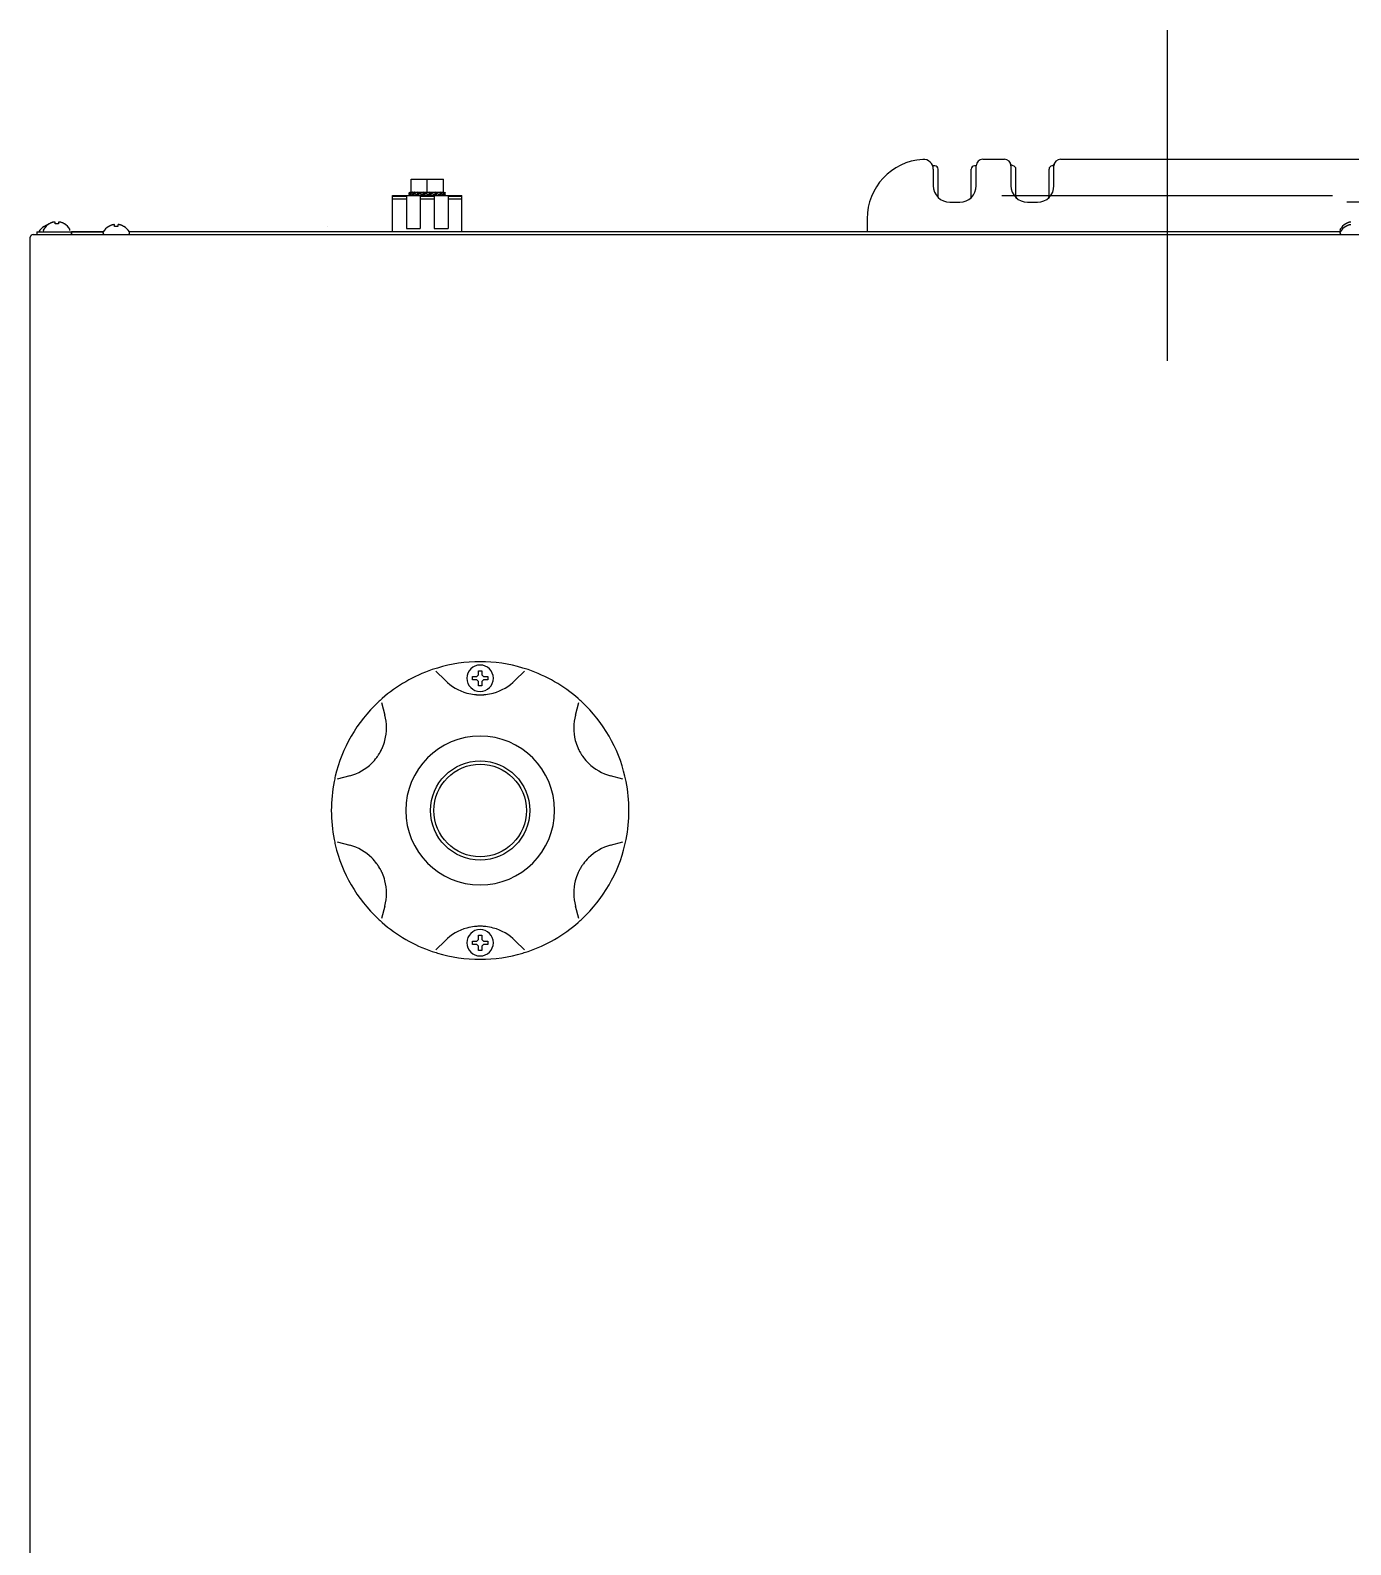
# Model space of a CAD drawing. Header units: millimetres. Extents: x 7025 to 12152, y 3757 to 7444.
# Drawn here: x 9914 to 10313.2, y 4892.3 to 5350.4 of the extents above; entities that cross this region are included whole.
import ezdxf

# ---------------------------------------------------------------- set-up
doc = ezdxf.new("R2010")
doc.units = ezdxf.units.MM
doc.header["$LTSCALE"] = 346.5
doc.layers.get('0').update_dxf_attribs({"linetype": 'CONTINUOUS'})
doc.layers.add('ASSI', color=7, linetype='CONTINUOUS')
doc.layers.add('GEOM', color=7, linetype='CONTINUOUS')

msp = doc.modelspace()

# ---------------------------------------------------------------- linework, layer by layer
at = {"color": 4}
for p, q in [((10257.71, 5350.4), (10257.71, 5250.4)), ((10207.71, 5300.4), (10307.71, 5300.4))]:
    msp.add_line(p, q, dxfattribs=at)
at = {"color": 7, "linetype": 'Continuous'}
for p, q in [((10187.46, 5309.4), (10186.78, 5309.4)), ((10199.96, 5309.4), (10199.46, 5309.4)), ((10210.55, 5309.71), (10210.35, 5310.04)), ((10222.99, 5309.44), (10222.79, 5309.38)), ((10029.07, 5301.4), (10029.07, 5305.4)), ((10029.07, 5305.4), (10038.85, 5305.4)), ((10033.96, 5301.4), (10033.96, 5305.4)), ((10038.85, 5301.4), (10038.85, 5305.4)), ((10188.46, 5299.83), (10188.46, 5308.4)), ((10198.46, 5299.83), (10198.46, 5308.4)), ((10211.96, 5300.27), (10211.96, 5308.4)), ((10221.96, 5300.27), (10221.96, 5308.4)), ((10023.46, 5289.4), (10023.46, 5300.4)), ((10023.46, 5300.4), (10044.46, 5300.4)), ((10023.46, 5300.2), (10027.66, 5300.2)), ((10027.66, 5300.2), (10027.66, 5290.4)), ((10028.8, 5301.39), (10028.55, 5300.88)), ((10028.55, 5300.92), (10028.58, 5301.39)), ((10028.55, 5300.92), (10028.56, 5300.9)), ((10028.58, 5300.41), (10028.55, 5300.88)), ((10028.83, 5300.92), (10028.58, 5300.41)), ((10028.78, 5300.43), (10028.8, 5300.41)), ((10028.83, 5300.92), (10028.8, 5301.39)), ((10029.64, 5301.39), (10028.93, 5300.88)), ((10029.02, 5300.41), (10028.93, 5300.88)), ((10029.01, 5301.36), (10029.02, 5301.39)), ((10029.72, 5300.92), (10029.02, 5300.41)), ((10029.07, 5301.4), (10038.85, 5301.4)), ((10029.31, 5300.49), (10029.5, 5300.57)), ((10029.44, 5300.55), (10029.64, 5300.41)), ((10029.5, 5300.57), (10029.74, 5300.63)), ((10029.72, 5300.92), (10029.64, 5301.39)), ((10029.74, 5300.63), (10029.98, 5300.65)), ((10030.99, 5301.39), (10029.91, 5300.88)), ((10030.05, 5300.41), (10029.91, 5300.88)), ((10030.02, 5301.29), (10030.05, 5301.39)), ((10031.13, 5300.92), (10030.05, 5300.41)), ((10030.38, 5301.13), (10030.38, 5301.15)), ((10030.38, 5301.15), (10030.44, 5301.15)), ((10030.42, 5301.15), (10030.49, 5301.15)), ((10030.47, 5301.15), (10030.49, 5301.15)), ((10030.6, 5301.2), (10030.5, 5301.23)), ((10030.6, 5300.6), (10030.96, 5300.42)), ((10030.96, 5301.37), (10030.96, 5301.4)), ((10030.96, 5300.4), (10030.96, 5300.65)), ((10031.13, 5300.92), (10030.99, 5301.39)), ((10031.46, 5300.65), (10031.04, 5300.65)), ((10031.04, 5300.65), (10031.46, 5300.65)), ((10032.71, 5301.39), (10031.39, 5300.88)), ((10031.55, 5300.41), (10031.39, 5300.88)), ((10032.87, 5300.92), (10031.55, 5300.41)), ((10031.6, 5301.1), (10031.6, 5301.15)), ((10031.6, 5301.15), (10031.69, 5301.15)), ((10031.65, 5301.13), (10031.65, 5301.15)), ((10031.65, 5301.15), (10032.09, 5301.15)), ((10031.7, 5301.15), (10032.09, 5301.15)), ((10031.86, 5300.2), (10031.86, 5290.4)), ((10031.86, 5300.2), (10036.06, 5300.2)), ((10033.11, 5300.65), (10032.4, 5300.65)), ((10032.4, 5300.65), (10033.2, 5300.65)), ((10032.87, 5300.92), (10032.71, 5301.39)), ((10033.11, 5300.65), (10033.11, 5301.15)), ((10033.11, 5301.15), (10033.2, 5301.15)), ((10033.16, 5300.65), (10033.16, 5301.15)), ((10033.16, 5301.15), (10033.21, 5301.15)), ((10033.16, 5300.65), (10033.21, 5300.65)), ((10034.58, 5301.39), (10033.17, 5300.88)), ((10033.34, 5300.41), (10033.17, 5300.88)), ((10033.2, 5300.65), (10033.2, 5300.79)), ((10033.21, 5301.15), (10033.21, 5301.13)), ((10033.91, 5301.15), (10033.21, 5301.15)), ((10033.21, 5301.15), (10033.91, 5301.15)), ((10033.21, 5300.76), (10033.21, 5300.65)), ((10034.75, 5300.92), (10033.34, 5300.41)), ((10034.71, 5300.65), (10034, 5300.65)), ((10034, 5300.65), (10034.71, 5300.65)), ((10034.75, 5300.92), (10034.58, 5301.39)), ((10034.71, 5301.15), (10034.76, 5301.15)), ((10034.71, 5301.03), (10034.71, 5301.15)), ((10034.71, 5300.65), (10034.71, 5300.66)), ((10034.71, 5300.65), (10034.76, 5300.65)), ((10034.72, 5301.01), (10034.72, 5301.15)), ((10034.72, 5301.15), (10035.51, 5301.15)), ((10034.72, 5300.65), (10034.81, 5300.65)), ((10034.76, 5300.65), (10034.76, 5301.15)), ((10034.81, 5300.65), (10034.81, 5301.15)), ((10035.51, 5301.15), (10034.81, 5301.15)), ((10036.37, 5301.39), (10035.05, 5300.88)), ((10035.21, 5300.41), (10035.05, 5300.88)), ((10036.53, 5300.92), (10035.21, 5300.41)), ((10035.83, 5300.65), (10036.22, 5300.65)), ((10035.83, 5300.65), (10036.23, 5300.65)), ((10036.06, 5300.2), (10036.06, 5290.4)), ((10036.23, 5300.65), (10036.31, 5300.65)), ((10036.27, 5300.65), (10036.27, 5300.66)), ((10036.27, 5300.65), (10036.31, 5300.65)), ((10036.31, 5300.65), (10036.31, 5300.69)), ((10036.53, 5300.92), (10036.37, 5301.39)), ((10036.88, 5301.15), (10036.45, 5301.15)), ((10036.45, 5301.15), (10036.88, 5301.15)), ((10037.87, 5301.39), (10036.79, 5300.88)), ((10036.92, 5300.41), (10036.79, 5300.88)), ((10038, 5300.92), (10036.92, 5300.41)), ((10036.96, 5301.15), (10036.96, 5301.4)), ((10036.96, 5301.37), (10037.32, 5301.2)), ((10036.96, 5300.4), (10036.96, 5300.42)), ((10037.32, 5300.6), (10037.35, 5300.59)), ((10037.43, 5300.65), (10037.46, 5300.65)), ((10037.43, 5300.65), (10037.47, 5300.65)), ((10037.47, 5300.65), (10037.53, 5300.65)), ((10037.5, 5300.65), (10037.52, 5300.65)), ((10037.53, 5300.65), (10037.53, 5300.66)), ((10038, 5300.92), (10037.87, 5301.39)), ((10037.87, 5300.41), (10037.9, 5300.5)), ((10038.16, 5301.15), (10037.94, 5301.15)), ((10038.9, 5301.39), (10038.2, 5300.88)), ((10038.28, 5300.41), (10038.2, 5300.88)), ((10038.28, 5301.39), (10038.48, 5301.25)), ((10038.99, 5300.92), (10038.28, 5300.41)), ((10038.99, 5300.92), (10038.9, 5301.39)), ((10038.9, 5300.41), (10038.91, 5300.44)), ((10039.34, 5301.39), (10039.09, 5300.88)), ((10039.12, 5300.41), (10039.09, 5300.88)), ((10039.12, 5301.39), (10039.13, 5301.36)), ((10039.36, 5300.92), (10039.12, 5300.41)), ((10039.36, 5300.92), (10039.34, 5301.39)), ((10039.34, 5300.41), (10039.36, 5300.88)), ((10039.35, 5300.9), (10039.36, 5300.88)), ((10039.36, 5300.88), (10039.36, 5300.88)), ((10040.26, 5300.2), (10040.26, 5290.4)), ((10040.26, 5300.2), (10044.46, 5300.2)), ((10044.46, 5289.4), (10044.46, 5300.4)), ((10023.46, 5299.4), (10027.66, 5299.4)), ((10031.86, 5299.4), (10036.06, 5299.4)), ((10040.26, 5299.4), (10044.46, 5299.4)), ((10221.83, 5299.79), (10221.68, 5299.61)), ((9918.16, 5291.04), (9918.16, 5291.08)), ((9919.66, 5291.84), (9919.66, 5291.88)), ((9921.46, 5291.84), (9921.46, 5292.39)), ((9922.46, 5292.39), (9922.46, 5291.84)), ((9924.26, 5291.88), (9924.26, 5291.84)), ((9937.66, 5291.04), (9937.66, 5291.08)), ((9939.46, 5291.04), (9939.46, 5291.59)), ((9940.46, 5291.59), (9940.46, 5291.04)), ((9942.26, 5291.08), (9942.26, 5291.04)), ((10166.96, 5293.4), (10166.96, 5289.4)), ((10311.66, 5291.84), (10311.66, 5291.88)), ((10311.66, 5291.04), (10311.66, 5291.08)), ((9913.96, 4589.4), (9913.96, 5287.8)), ((9914.86, 5288.6), (10713.06, 5288.6)), ((9915.96, 5289.4), (9915.96, 5288.6)), ((9915.96, 5289.4), (9935.96, 5289.4)), ((9917.96, 5289.8), (9917.96, 5290)), ((9925.96, 5289.8), (9925.96, 5290)), ((9926.46, 5289.4), (9926.46, 5288.6)), ((9926.46, 5288.6), (9926.46, 5289.4)), ((9935.96, 5289.4), (9926.46, 5289.4)), ((9935.96, 5289), (9935.96, 5289.2)), ((10309.96, 5289.4), (9943.96, 5289.4)), ((10309.96, 5289.4), (9943.96, 5289.4)), ((9943.96, 5289), (9943.96, 5289.2)), ((10027.66, 5290.4), (10031.86, 5290.4)), ((10036.06, 5290.4), (10040.26, 5290.4)), ((10309.96, 5289.8), (10309.96, 5290)), ((10309.96, 5289), (10309.96, 5289.2)), ((10039.35, 5153.79), (10036.59, 5156.56)), ((10047.66, 5154.9), (10048.96, 5154.9)), ((10047.66, 5154.4), (10047.66, 5154.9)), ((10047.66, 5153.9), (10047.66, 5154.4)), ((10048.96, 5153.9), (10047.66, 5153.9)), ((10048.96, 5154.9), (10049.46, 5155.4)), ((10049.46, 5153.4), (10048.96, 5153.9)), ((10049.46, 5156.7), (10050.46, 5156.7)), ((10049.46, 5155.4), (10049.46, 5156.7)), ((10049.46, 5152.1), (10049.46, 5153.4)), ((10050.46, 5156.7), (10050.46, 5155.4)), ((10050.46, 5155.4), (10050.96, 5154.9)), ((10050.96, 5153.9), (10050.46, 5153.4)), ((10050.46, 5153.4), (10050.46, 5152.1)), ((10050.96, 5154.9), (10052.26, 5154.9)), ((10052.26, 5153.9), (10050.96, 5153.9)), ((10052.26, 5154.9), (10052.26, 5154.4)), ((10052.26, 5154.4), (10052.26, 5153.9)), ((10063.33, 5156.56), (10060.57, 5153.79)), ((10050.46, 5152.1), (10049.46, 5152.1)), ((10020.13, 5147.06), (10021.15, 5143.28)), ((10078.77, 5143.28), (10079.78, 5147.06)), ((10010.54, 5124.91), (10006.76, 5123.9)), ((10093.15, 5123.9), (10089.38, 5124.91)), ((10006.76, 5104.9), (10010.54, 5103.89)), ((10089.38, 5103.89), (10093.15, 5104.9)), ((10021.15, 5085.52), (10020.13, 5081.74)), ((10079.78, 5081.74), (10078.77, 5085.52)), ((10048.96, 5074.9), (10049.46, 5075.4)), ((10049.46, 5076.7), (10050.46, 5076.7)), ((10049.46, 5075.4), (10049.46, 5076.7)), ((10050.46, 5076.7), (10050.46, 5075.4)), ((10050.46, 5075.4), (10050.96, 5074.9)), ((10036.59, 5072.24), (10039.35, 5075)), ((10047.66, 5074.9), (10048.96, 5074.9)), ((10047.66, 5074.4), (10047.66, 5074.9)), ((10047.66, 5073.9), (10047.66, 5074.4)), ((10048.96, 5073.9), (10047.66, 5073.9)), ((10049.46, 5073.4), (10048.96, 5073.9)), ((10049.46, 5072.1), (10049.46, 5073.4)), ((10050.46, 5072.1), (10049.46, 5072.1)), ((10050.96, 5073.9), (10050.46, 5073.4)), ((10050.46, 5073.4), (10050.46, 5072.1)), ((10050.96, 5074.9), (10052.26, 5074.9)), ((10052.26, 5073.9), (10050.96, 5073.9)), ((10052.26, 5074.9), (10052.26, 5074.4)), ((10052.26, 5074.4), (10052.26, 5073.9)), ((10060.57, 5075), (10063.33, 5072.24))]:
    msp.add_line(p, q, dxfattribs=at)
at = {"color": 1}
msp.add_line((10311.96, 5298.46), (10411.96, 5298.46), dxfattribs=at)
at = {"color": 7, "linetype": 'Continuous'}
for points in [[(10211.13, 5309.38), (10210.88, 5309.46), (10210.55, 5309.71)], [(10223.56, 5310.03), (10223.34, 5309.68), (10222.99, 5309.44)], [(10029.44, 5301.25), (10029.4, 5301.27), (10029.35, 5301.29), (10029.31, 5301.31)], [(10030.5, 5301.23), (10030.3, 5301.31), (10030.16, 5301.37)], [(10030.16, 5300.43), (10030.34, 5300.51), (10030.57, 5300.59)], [(10030.57, 5300.59), (10030.79, 5300.64), (10031.04, 5300.65)], [(10031.57, 5300.41), (10031.8, 5300.5), (10031.93, 5300.54), (10032.05, 5300.59), (10032.16, 5300.62), (10032.24, 5300.64), (10032.32, 5300.65), (10032.4, 5300.65)], [(10036.34, 5301.38), (10036.09, 5301.29), (10035.94, 5301.23), (10035.8, 5301.19), (10035.7, 5301.16), (10035.61, 5301.15), (10035.51, 5301.15)], [(10037.42, 5301.23), (10037.22, 5301.17), (10037.04, 5301.15), (10036.88, 5301.15)], [(10037.35, 5300.59), (10037.58, 5300.51), (10037.76, 5300.43)], [(10037.76, 5301.37), (10037.62, 5301.31), (10037.42, 5301.23)], [(10038.08, 5301.15), (10038.02, 5301.15), (10037.96, 5301.15)], [(10038.22, 5301.17), (10038.15, 5301.16), (10038.08, 5301.15)], [(10038.61, 5301.31), (10038.6, 5301.3), (10038.54, 5301.27), (10038.47, 5301.25), (10038.41, 5301.22), (10038.35, 5301.2), (10038.28, 5301.18), (10038.22, 5301.17)], [(10212.33, 5299.49), (10212.04, 5299.88), (10211.96, 5300.27)], [(10221.96, 5300.27), (10221.95, 5300.15), (10221.83, 5299.79)]]:
    msp.add_lwpolyline(points, dxfattribs=at)
for centre, radius, start, end in [((10187.46, 5308.4), 1, 0, 90), ((10199.46, 5308.4), 1, 90, 180), ((10201.96, 5309.4), 2, 135.0806, 180), ((10210.96, 5308.4), 1, 0, 80.257), ((10222.96, 5308.4), 1, 99.7428, 180), ((10225.46, 5309.4), 2, 157.5142, 180), ((10028.57, 5300.52), 0.869, 75.3593, 80.4076), ((10028.76, 5301.41), 1.01, 280.1777, 284.208), ((10028.27, 5302.08), 1.73, 293.0106, 293.883), ((10028.11, 5302.44), 2.13, 293.883, 294.588), ((10029.02, 5300.83), 0.559, 84.9111, 89.9957), ((10029.02, 5300.82), 0.564, 78.7355, 84.9056), ((10028.65, 5298.69), 2.49, 59.5972, 59.9367), ((10028.3, 5298.09), 3.18, 59.2448, 59.5943), ((10029.24, 5302.31), 1.97, 292.2774, 292.7715), ((10029.17, 5302.49), 2.16, 292.7701, 293.1378), ((10030.48, 5300.75), 0.397, 104.1862, 107.1643), ((10030.46, 5300.85), 0.298, 93.2053, 97.6836), ((10030.46, 5300.87), 0.28, 90.0111, 93.1861), ((10031.86, 5300.8), 0.394, 129.6994, 131.4927), ((10031.77, 5300.92), 0.247, 123.4927, 124.5858), ((10037.46, 5300.93), 0.278, 270.0137, 273.2365), ((10037.34, 5300.37), 0.305, 55.1577, 56.7339), ((10037.35, 5300.39), 0.283, 56.7466, 57.3721), ((10037.44, 5301.03), 0.386, 284.149, 285.5133), ((10038.8, 5299.19), 2.29, 112.7957, 113.1035), ((10038.65, 5299.54), 1.91, 111.2515, 112.8292), ((10038.9, 5300.83), 0.561, 95.0776, 100.27), ((10038.9, 5300.83), 0.56, 90.0023, 95.0762), ((10039.87, 5299.19), 2.3, 113.8224, 114.4845), ((10039.36, 5301.28), 0.879, 255.3676, 259.4133), ((10039.37, 5301.04), 0.169, 262.6174, 266.0741), ((9920.66, 5286.98), 4.8, 121.3727, 149.6988), ((9922.16, 5287.78), 4.8, 121.3727, 149.6988), ((9920.65, 5286.99), 4.75, 118.9687, 121.5341), ((9920.64, 5286.99), 4.75, 118.0074, 118.9684), ((9920.64, 5287), 4.75, 116.6813, 118.0074), ((9920.64, 5287), 4.74, 115.5402, 116.6812), ((9920.64, 5287), 4.74, 114.5722, 115.5402), ((9920.64, 5287.01), 4.73, 113.3175, 114.5722), ((9920.63, 5287.01), 4.73, 112.5474, 113.3174), ((9920.63, 5287.02), 4.72, 111.0025, 112.5476), ((9920.63, 5287.03), 4.72, 110.5181, 111.0023), ((9920.63, 5287.04), 4.7, 108.4656, 110.5187), ((9920.62, 5287.05), 4.69, 107.4483, 108.465), ((9922.15, 5287.79), 4.75, 118.9687, 121.5341), ((9922.14, 5287.79), 4.75, 118.0074, 118.9684), ((9922.14, 5287.8), 4.75, 116.6813, 118.0074), ((9922.14, 5287.8), 4.74, 115.5402, 116.6812), ((9922.14, 5287.8), 4.74, 114.5722, 115.5402), ((9922.14, 5287.81), 4.73, 113.3175, 114.5722), ((9922.13, 5287.81), 4.73, 112.5474, 113.3174), ((9922.13, 5287.82), 4.72, 111.0025, 112.5476), ((9922.13, 5287.83), 4.72, 110.5181, 111.0023), ((9922.13, 5287.84), 4.7, 108.4656, 110.5187), ((9922.12, 5287.85), 4.68, 107.3773, 108.465), ((9922.11, 5287.87), 4.67, 106.3949, 107.3772), ((9922.11, 5287.9), 4.64, 104.3176, 106.3964), ((9921.21, 5290.4), 2.01, 95.2585, 97.2741), ((9921.21, 5290.42), 1.98, 94.6009, 95.2558), ((9921.21, 5290.44), 1.97, 93.2167, 94.6016), ((9921.21, 5290.45), 1.96, 92.3765, 93.2159), ((9921.21, 5290.45), 1.95, 91.1545, 92.3767), ((9921.21, 5290.46), 1.95, 89.0741, 91.1541), ((9921.21, 5290.46), 1.95, 88.0037, 89.0738), ((9921.21, 5290.45), 1.96, 86.9771, 88.0037), ((9921.21, 5290.44), 1.97, 85.714, 86.9766), ((9921.21, 5290.43), 1.98, 84.8627, 85.7144), ((9921.2, 5290.4), 2.01, 82.7256, 84.8598), ((9921.96, 5288.08), 3.8, 82.4351, 97.5649), ((9922.71, 5290.4), 2.01, 95.1401, 97.2744), ((9922.71, 5290.43), 1.98, 94.2856, 95.1372), ((9922.71, 5290.44), 1.97, 93.0233, 94.286), ((9922.71, 5290.45), 1.96, 91.9964, 93.0228), ((9922.71, 5290.46), 1.95, 90.9261, 91.9964), ((9922.71, 5290.46), 1.95, 88.8459, 90.9258), ((9922.71, 5290.45), 1.96, 87.6234, 88.8455), ((9922.71, 5290.45), 1.96, 86.7841, 87.6235), ((9922.71, 5290.44), 1.97, 85.3984, 86.7833), ((9922.71, 5290.42), 1.98, 84.7442, 85.3991), ((9922.7, 5290.4), 2.01, 82.7259, 84.7415), ((9921.81, 5287.9), 4.64, 73.6036, 75.6824), ((9921.8, 5287.87), 4.67, 72.6228, 73.6051), ((9921.8, 5287.85), 4.68, 71.535, 72.6227), ((9921.79, 5287.84), 4.7, 69.4813, 71.5344), ((9921.79, 5287.83), 4.72, 68.9977, 69.4819), ((9921.79, 5287.82), 4.72, 67.4524, 68.9975), ((9921.78, 5287.81), 4.73, 66.6826, 67.4526), ((9921.78, 5287.81), 4.73, 65.4278, 66.6825), ((9921.78, 5287.8), 4.74, 64.4598, 65.4278), ((9921.78, 5287.8), 4.74, 63.3188, 64.4598), ((9921.78, 5287.8), 4.75, 61.9926, 63.3187), ((9921.77, 5287.79), 4.75, 61.0316, 61.9926), ((9921.77, 5287.79), 4.75, 58.4659, 61.0313), ((9921.76, 5287.78), 4.8, 30.3012, 58.6273), ((9940.16, 5286.98), 4.8, 121.3727, 149.6988), ((9940.15, 5286.99), 4.75, 118.9687, 121.5341), ((9940.14, 5286.99), 4.75, 118.0074, 118.9684), ((9940.14, 5287), 4.75, 116.6813, 118.0074), ((9940.14, 5287), 4.74, 115.5402, 116.6812), ((9940.14, 5287), 4.74, 114.5722, 115.5402), ((9940.14, 5287.01), 4.73, 113.3175, 114.5722), ((9940.13, 5287.01), 4.73, 112.5474, 113.3174), ((9940.13, 5287.02), 4.72, 111.0025, 112.5476), ((9940.13, 5287.03), 4.72, 110.5181, 111.0023), ((9940.13, 5287.04), 4.7, 108.4656, 110.5187), ((9940.12, 5287.05), 4.68, 107.3773, 108.465), ((9940.11, 5287.07), 4.67, 106.3949, 107.3772), ((9940.11, 5287.1), 4.64, 104.3176, 106.3964), ((9939.21, 5289.6), 2.01, 95.2585, 97.2741), ((9939.21, 5289.62), 1.98, 94.6009, 95.2558), ((9939.21, 5289.64), 1.97, 93.2167, 94.6016), ((9939.21, 5289.65), 1.96, 92.3765, 93.2159), ((9939.21, 5289.65), 1.95, 91.1545, 92.3767), ((9939.21, 5289.66), 1.95, 89.0741, 91.1541), ((9939.21, 5289.66), 1.95, 88.0037, 89.0738), ((9939.21, 5289.65), 1.96, 86.9771, 88.0037), ((9939.21, 5289.64), 1.97, 85.714, 86.9766), ((9939.21, 5289.63), 1.98, 84.8627, 85.7144), ((9939.2, 5289.6), 2.01, 82.7256, 84.8598), ((9939.96, 5287.28), 3.8, 82.4351, 97.5649), ((9940.71, 5289.6), 2.01, 95.1401, 97.2744), ((9940.71, 5289.63), 1.98, 94.2856, 95.1372), ((9940.71, 5289.64), 1.97, 93.0233, 94.286), ((9940.71, 5289.65), 1.96, 91.9964, 93.0228), ((9940.71, 5289.66), 1.95, 90.9261, 91.9964), ((9940.71, 5289.66), 1.95, 88.8459, 90.9258), ((9940.71, 5289.65), 1.96, 87.6234, 88.8455), ((9940.71, 5289.65), 1.96, 86.7841, 87.6235), ((9940.71, 5289.64), 1.97, 85.3984, 86.7833), ((9940.71, 5289.62), 1.98, 84.7442, 85.3991), ((9940.7, 5289.6), 2.01, 82.7259, 84.7415), ((9939.81, 5287.1), 4.64, 73.6036, 75.6824), ((9939.8, 5287.07), 4.67, 72.6228, 73.6051), ((9939.8, 5287.05), 4.68, 71.535, 72.6227), ((9939.79, 5287.04), 4.7, 69.4813, 71.5344), ((9939.79, 5287.03), 4.72, 68.9977, 69.4819), ((9939.79, 5287.02), 4.72, 67.4524, 68.9975), ((9939.78, 5287.01), 4.73, 66.6826, 67.4526), ((9939.78, 5287.01), 4.73, 65.4278, 66.6825), ((9939.78, 5287), 4.74, 64.4598, 65.4278), ((9939.78, 5287), 4.74, 63.3188, 64.4598), ((9939.78, 5287), 4.75, 61.9926, 63.3187), ((9939.77, 5286.99), 4.75, 61.0316, 61.9926), ((9939.77, 5286.99), 4.75, 58.4659, 61.0313), ((9939.76, 5286.98), 4.8, 30.3012, 58.6273), ((10314.16, 5287.78), 4.8, 121.3727, 149.6988), ((10314.16, 5286.98), 4.8, 121.3727, 149.6988), ((10314.15, 5287.79), 4.75, 118.9687, 121.5341), ((10314.15, 5286.99), 4.75, 118.9687, 121.5341), ((10314.14, 5287.79), 4.75, 118.0074, 118.9684), ((10314.14, 5286.99), 4.75, 118.0074, 118.9684), ((10314.14, 5287.8), 4.75, 116.6813, 118.0074), ((10314.14, 5287), 4.75, 116.6813, 118.0074), ((10314.14, 5287.8), 4.74, 115.5402, 116.6812), ((10314.14, 5287), 4.74, 115.5402, 116.6812), ((10314.14, 5287.8), 4.74, 114.5722, 115.5402), ((10314.14, 5287), 4.74, 114.5722, 115.5402), ((10314.14, 5287.81), 4.73, 113.3175, 114.5722), ((10314.14, 5287.01), 4.73, 113.3175, 114.5722), ((10314.13, 5287.81), 4.73, 112.5474, 113.3174), ((10314.13, 5287.01), 4.73, 112.5474, 113.3174), ((10314.13, 5287.82), 4.72, 111.0025, 112.5476), ((10314.13, 5287.02), 4.72, 111.0025, 112.5476), ((10314.13, 5287.83), 4.72, 110.5181, 111.0023), ((10314.13, 5287.03), 4.72, 110.5181, 111.0023), ((10314.13, 5287.84), 4.7, 108.4656, 110.5187), ((10314.13, 5287.04), 4.7, 108.4656, 110.5187), ((10314.12, 5287.85), 4.68, 107.3773, 108.465), ((10314.12, 5287.05), 4.68, 107.3773, 108.465), ((10314.11, 5287.87), 4.67, 106.3949, 107.3772), ((10314.11, 5287.07), 4.67, 106.3949, 107.3772), ((10314.11, 5287.9), 4.64, 104.3176, 106.3964), ((10314.11, 5287.1), 4.64, 104.3176, 106.3964), ((10313.21, 5290.4), 2.01, 95.2585, 97.2741), ((10313.21, 5289.6), 2.01, 95.2585, 97.2741), ((10313.21, 5290.42), 1.98, 94.6009, 95.2558), ((10313.21, 5289.62), 1.98, 94.6009, 95.2558), ((10313.21, 5290.44), 1.97, 93.2167, 94.6016), ((10313.21, 5289.64), 1.97, 93.2167, 94.6016), ((10313.21, 5290.45), 1.96, 92.3765, 93.2159), ((10313.21, 5289.65), 1.96, 92.3765, 93.2159), ((10313.21, 5290.45), 1.95, 91.1545, 92.3767), ((10313.21, 5289.65), 1.95, 91.1545, 92.3767), ((9914.86, 5287.7), 0.9, 90, 173.6659), ((9918.36, 5290), 0.4, 149.6988, 180), ((9918.36, 5289.8), 0.4, 180, 210), ((9925.56, 5290), 0.4, 0, 30.3012), ((9936.36, 5289.2), 0.4, 149.6988, 180), ((9936.36, 5289), 0.4, 180, 270), ((9943.56, 5289), 0.4, 270, 0), ((9943.56, 5289.2), 0.4, 0, 30.3012), ((10310.36, 5290), 0.4, 149.6988, 180), ((10310.36, 5289.2), 0.4, 149.6988, 180), ((10310.36, 5289), 0.4, 180, 270), ((10049.96, 5114.4), 45, 73.2933, 106.7067), ((10049.96, 5154.4), 4, 0, 180), ((10049.96, 5154.4), 4, 0, 180), ((10049.96, 5114.4), 45, 108.7784, 131.2216), ((10049.96, 5114.4), 45, 106.7067, 108.7784), ((10049.96, 5164.4), 15, 225, 254.5846), ((10049.96, 5154.4), 4, 180, 0), ((10049.96, 5154.4), 4, 180, 0), ((10049.96, 5164.4), 15, 285.4158, 315), ((10049.96, 5114.4), 45, 71.2216, 73.2933), ((10049.96, 5114.4), 45, 48.7784, 71.2216), ((10049.96, 5164.4), 15, 254.5844, 263.5107), ((10049.96, 5164.4), 15, 263.5107, 265.6649), ((10049.96, 5164.4), 15, 265.6649, 266.1426), ((10049.96, 5164.4), 15, 266.1426, 268.2554), ((10049.96, 5164.4), 15, 268.2554, 268.8312), ((10049.96, 5164.4), 15, 268.8312, 271.264), ((10049.96, 5164.4), 15, 271.264, 271.7074), ((10049.96, 5164.4), 15, 271.7074, 273.885), ((10049.96, 5164.4), 15, 273.885, 274.3589), ((10049.96, 5164.4), 15, 274.3589, 276.4893), ((10049.96, 5164.4), 15, 276.4893, 285.4156), ((10049.96, 5114.4), 45, 133.2933, 166.7067), ((10049.96, 5114.4), 45, 131.2216, 133.2933), ((10049.96, 5114.4), 45, 46.7067, 48.7784), ((10049.96, 5114.4), 45, 13.2933, 46.7067), ((10006.66, 5139.4), 15, 345.4155, 15), ((10093.26, 5139.4), 15, 165, 194.5846), ((10006.66, 5139.4), 15, 336.4893, 345.4156), ((10049.96, 5114.4), 22.5, 0, 180), ((10093.26, 5139.4), 15, 194.5844, 203.5107), ((10006.66, 5139.4), 15, 314.5844, 323.5107), ((10006.66, 5139.4), 15, 323.5107, 325.6648), ((10006.66, 5139.4), 15, 325.6648, 326.1424), ((10006.66, 5139.4), 15, 326.1424, 328.2552), ((10006.66, 5139.4), 15, 328.2552, 328.8311), ((10006.66, 5139.4), 15, 328.8311, 331.2638), ((10006.66, 5139.4), 15, 331.2638, 331.7071), ((10006.66, 5139.4), 15, 331.7071, 333.8846), ((10006.66, 5139.4), 15, 333.8846, 334.3587), ((10006.66, 5139.4), 15, 334.3587, 336.4893), ((10093.26, 5139.4), 15, 203.5107, 205.6648), ((10093.26, 5139.4), 15, 205.6648, 206.1424), ((10093.26, 5139.4), 15, 206.1424, 208.2552), ((10093.26, 5139.4), 15, 208.2552, 208.8311), ((10093.26, 5139.4), 15, 208.8311, 211.2639), ((10093.26, 5139.4), 15, 211.2639, 211.7072), ((10093.26, 5139.4), 15, 211.7072, 213.8847), ((10093.26, 5139.4), 15, 213.8847, 214.3587), ((10093.26, 5139.4), 15, 214.3587, 216.4893), ((10093.26, 5139.4), 15, 216.4893, 225.4156), ((10006.66, 5139.4), 15, 285, 314.5846), ((10093.26, 5139.4), 15, 225.4156, 255), ((10049.96, 5114.4), 45, 168.7784, 180), ((10049.96, 5114.4), 45, 166.7067, 168.7784), ((10049.96, 5114.4), 45, 11.2216, 13.2933), ((10049.96, 5114.4), 45, 0, 11.2216), ((10049.96, 5114.4), 45, 180, 191.2216), ((10049.96, 5114.4), 22.5, 180, 0), ((10049.96, 5114.4), 45, 348.7784, 0), ((10049.96, 5114.4), 45, 191.2216, 193.2933), ((10049.96, 5114.4), 45, 193.2933, 226.7067), ((10006.66, 5089.4), 15, 45.4154, 75), ((10049.96, 5114.4), 45, 313.2933, 346.7067), ((10093.26, 5089.4), 15, 105, 134.5844), ((10049.96, 5114.4), 45, 346.7067, 348.7784), ((10006.66, 5089.4), 15, 36.4893, 45.4156), ((10006.66, 5089.4), 15, 34.3584, 36.4893), ((10093.26, 5089.4), 15, 143.5107, 145.6647), ((10093.26, 5089.4), 15, 134.5844, 143.5107), ((10006.66, 5089.4), 15, 33.8842, 34.3584), ((10006.66, 5089.4), 15, 31.7065, 33.8842), ((10006.66, 5089.4), 15, 31.2635, 31.7065), ((10006.66, 5089.4), 15, 28.8307, 31.2635), ((10006.66, 5089.4), 15, 28.2547, 28.8307), ((10006.66, 5089.4), 15, 26.1416, 28.2547), ((10006.66, 5089.4), 15, 25.6644, 26.1416), ((10006.66, 5089.4), 15, 23.5107, 25.6644), ((10006.66, 5089.4), 15, 14.5844, 23.5107), ((10093.26, 5089.4), 15, 156.4893, 165.4156), ((10093.26, 5089.4), 15, 154.3588, 156.4893), ((10093.26, 5089.4), 15, 153.8848, 154.3588), ((10093.26, 5089.4), 15, 151.7072, 153.8848), ((10093.26, 5089.4), 15, 151.2639, 151.7072), ((10093.26, 5089.4), 15, 148.8311, 151.2639), ((10093.26, 5089.4), 15, 148.2552, 148.8311), ((10093.26, 5089.4), 15, 146.1423, 148.2552), ((10093.26, 5089.4), 15, 145.6647, 146.1423), ((10006.66, 5089.4), 15, 345, 14.5842), ((10093.26, 5089.4), 15, 165.4158, 195), ((10049.96, 5114.4), 45, 226.7067, 228.7784), ((10049.96, 5114.4), 45, 228.7784, 251.2216), ((10049.96, 5114.4), 45, 288.7784, 311.2216), ((10049.96, 5114.4), 45, 311.2216, 313.2933), ((10049.96, 5064.4), 15, 105.4155, 135), ((10049.96, 5074.4), 4, 0, 180), ((10049.96, 5074.4), 4, 0, 180), ((10049.96, 5064.4), 15, 96.4893, 105.4156), ((10049.96, 5064.4), 15, 94.3585, 96.4893), ((10049.96, 5064.4), 15, 93.8844, 94.3585), ((10049.96, 5064.4), 15, 91.7068, 93.8844), ((10049.96, 5064.4), 15, 91.2637, 91.7068), ((10049.96, 5064.4), 15, 88.8309, 91.2637), ((10049.96, 5064.4), 15, 88.2549, 88.8309), ((10049.96, 5064.4), 15, 86.142, 88.2549), ((10049.96, 5064.4), 15, 85.6646, 86.142), ((10049.96, 5064.4), 15, 83.5107, 85.6646), ((10049.96, 5064.4), 15, 74.5844, 83.5107), ((10049.96, 5064.4), 15, 45, 74.5844), ((10049.96, 5114.4), 45, 251.2216, 253.2933), ((10049.96, 5114.4), 45, 253.2933, 286.7067), ((10049.96, 5074.4), 4, 180, 0), ((10049.96, 5074.4), 4, 180, 0), ((10049.96, 5114.4), 45, 286.7067, 288.7784)]:
    msp.add_arc(centre, radius, start, end, dxfattribs=at)
for points, knots in [([(10028.57, 5300.92), (10028.57, 5300.92), (10028.56, 5300.92), (10028.56, 5300.92), (10028.55, 5300.92)], [0, 0, 0, 0, 0.52642, 1, 1, 1, 1]), ([(10028.9, 5300.9), (10028.89, 5300.91), (10028.87, 5300.91), (10028.84, 5300.92), (10028.83, 5300.92)], [0, 0, 0, 0, 0.308356, 1, 1, 1, 1]), ([(10029.31, 5300.49), (10029.25, 5300.45), (10029.15, 5300.41), (10029.04, 5300.41), (10029.02, 5300.41)], [0, 0, 0, 0, 0.736695, 1, 1, 1, 1]), ([(10030.38, 5301.15), (10030.32, 5301.15), (10030.19, 5301.21), (10029.96, 5301.32), (10029.76, 5301.39), (10029.64, 5301.39)], [0, 0, 0, 0, 0.250615, 0.507455, 1, 1, 1, 1]), ([(10029.9, 5300.85), (10029.88, 5300.86), (10029.82, 5300.89), (10029.76, 5300.92), (10029.72, 5300.92)], [0, 0, 0, 0, 0.340451, 1, 1, 1, 1]), ([(10030.36, 5301.13), (10030.33, 5301.12), (10030.21, 5301.07), (10030.11, 5300.99), (10030.04, 5300.93)], [0, 0, 0, 0, 0.276714, 1, 1, 1, 1]), ([(10031.56, 5301.16), (10031.51, 5301.18), (10031.33, 5301.28), (10031.14, 5301.39), (10030.99, 5301.39)], [0, 0, 0, 0, 0.259267, 1, 1, 1, 1]), ([(10031.32, 5300.79), (10031.28, 5300.83), (10031.22, 5300.87), (10031.15, 5300.92), (10031.13, 5300.92)], [0, 0, 0, 0, 0.645976, 1, 1, 1, 1]), ([(10031.48, 5300.97), (10031.47, 5300.96), (10031.45, 5300.92), (10031.42, 5300.89), (10031.4, 5300.88)], [0, 0, 0, 0, 0.330425, 1, 1, 1, 1]), ([(10031.63, 5301.12), (10031.62, 5301.12), (10031.61, 5301.11), (10031.61, 5301.11), (10031.6, 5301.1)], [0, 0, 0, 0, 0.493741, 1, 1, 1, 1]), ([(10031.64, 5301.13), (10031.64, 5301.13), (10031.64, 5301.13), (10031.63, 5301.12), (10031.63, 5301.12)], [0, 0, 0, 0, 0.495533, 1, 1, 1, 1]), ([(10033.07, 5301.16), (10033.04, 5301.18), (10032.98, 5301.23), (10032.87, 5301.32), (10032.78, 5301.39), (10032.71, 5301.39)], [0, 0, 0, 0, 0.270351, 0.556032, 1, 1, 1, 1]), ([(10033.07, 5300.66), (10033.04, 5300.68), (10033, 5300.74), (10032.95, 5300.82), (10032.91, 5300.88), (10032.88, 5300.92), (10032.87, 5300.92)], [0, 0, 0, 0, 0.307062, 0.631331, 0.885454, 1, 1, 1, 1]), ([(10033.11, 5301.15), (10033.1, 5301.15), (10033.09, 5301.15), (10033.08, 5301.16), (10033.07, 5301.16)], [0, 0, 0, 0, 0.432481, 1, 1, 1, 1]), ([(10033.19, 5301.05), (10033.19, 5301.03), (10033.18, 5300.98), (10033.18, 5300.93), (10033.17, 5300.89)], [0, 0, 0, 0, 0.298561, 1, 1, 1, 1]), ([(10033.17, 5300.89), (10033.17, 5300.89), (10033.17, 5300.88), (10033.17, 5300.88), (10033.17, 5300.88)], [0, 0, 0, 0, 0.761108, 1, 1, 1, 1]), ([(10033.21, 5301.13), (10033.2, 5301.13), (10033.2, 5301.1), (10033.19, 5301.07), (10033.19, 5301.05)], [0, 0, 0, 0, 0.196647, 1, 1, 1, 1]), ([(10033.21, 5300.65), (10033.21, 5300.65), (10033.22, 5300.64), (10033.22, 5300.63), (10033.22, 5300.63)], [0, 0, 0, 0, 0.28894, 1, 1, 1, 1]), ([(10033.24, 5300.6), (10033.25, 5300.57), (10033.28, 5300.51), (10033.31, 5300.45), (10033.34, 5300.41)], [0, 0, 0, 0, 0.342443, 1, 1, 1, 1]), ([(10034.68, 5301.2), (10034.67, 5301.22), (10034.64, 5301.29), (10034.6, 5301.35), (10034.58, 5301.39)], [0, 0, 0, 0, 0.342222, 1, 1, 1, 1]), ([(10034.7, 5301.16), (10034.7, 5301.17), (10034.69, 5301.18), (10034.69, 5301.19), (10034.68, 5301.2)], [0, 0, 0, 0, 0.475404, 1, 1, 1, 1]), ([(10034.71, 5301.15), (10034.71, 5301.15), (10034.7, 5301.16), (10034.7, 5301.16), (10034.7, 5301.16)], [0, 0, 0, 0, 0.289246, 1, 1, 1, 1]), ([(10034.71, 5300.66), (10034.71, 5300.67), (10034.72, 5300.7), (10034.72, 5300.72), (10034.73, 5300.74)], [0, 0, 0, 0, 0.198156, 1, 1, 1, 1]), ([(10034.73, 5300.74), (10034.73, 5300.76), (10034.74, 5300.81), (10034.74, 5300.86), (10034.75, 5300.9)], [0, 0, 0, 0, 0.299909, 1, 1, 1, 1]), ([(10034.75, 5300.9), (10034.75, 5300.91), (10034.75, 5300.91), (10034.75, 5300.92), (10034.75, 5300.92)], [0, 0, 0, 0, 0.763778, 1, 1, 1, 1]), ([(10034.85, 5300.63), (10034.92, 5300.59), (10035.02, 5300.49), (10035.14, 5300.41), (10035.21, 5300.41)], [0, 0, 0, 0, 0.558769, 1, 1, 1, 1]), ([(10034.86, 5301.13), (10034.88, 5301.11), (10034.92, 5301.05), (10034.97, 5300.97), (10035.01, 5300.91), (10035.03, 5300.88), (10035.05, 5300.88)], [0, 0, 0, 0, 0.311268, 0.635325, 0.886303, 1, 1, 1, 1]), ([(10036.31, 5300.65), (10036.36, 5300.65), (10036.47, 5300.58), (10036.61, 5300.5), (10036.77, 5300.43), (10036.87, 5300.41), (10036.92, 5300.41)], [0, 0, 0, 0, 0.247647, 0.514813, 0.773178, 1, 1, 1, 1]), ([(10036.45, 5300.84), (10036.45, 5300.85), (10036.47, 5300.88), (10036.5, 5300.9), (10036.52, 5300.91)], [0, 0, 0, 0, 0.327457, 1, 1, 1, 1]), ([(10036.6, 5301), (10036.64, 5300.97), (10036.69, 5300.92), (10036.76, 5300.88), (10036.79, 5300.88)], [0, 0, 0, 0, 0.645053, 1, 1, 1, 1]), ([(10037.53, 5300.65), (10037.6, 5300.64), (10037.72, 5300.58), (10037.96, 5300.47), (10038.15, 5300.41), (10038.28, 5300.41)], [0, 0, 0, 0, 0.250657, 0.507567, 1, 1, 1, 1]), ([(10037.62, 5300.69), (10037.65, 5300.7), (10037.74, 5300.75), (10037.82, 5300.82), (10037.88, 5300.86)], [0, 0, 0, 0, 0.277, 1, 1, 1, 1]), ([(10038.05, 5300.93), (10038.07, 5300.92), (10038.11, 5300.9), (10038.16, 5300.88), (10038.2, 5300.88)], [0, 0, 0, 0, 0.33641, 1, 1, 1, 1]), ([(10038.6, 5300.49), (10038.67, 5300.45), (10038.77, 5300.41), (10038.87, 5300.41), (10038.9, 5300.41)], [0, 0, 0, 0, 0.736696, 1, 1, 1, 1]), ([(10038.97, 5300.91), (10038.98, 5300.9), (10038.99, 5300.9), (10039, 5300.9), (10039.01, 5300.89)], [0, 0, 0, 0, 0.51816, 1, 1, 1, 1]), ([(10039.01, 5300.89), (10039.02, 5300.89), (10039.04, 5300.88), (10039.07, 5300.88), (10039.09, 5300.88)], [0, 0, 0, 0, 0.31155, 1, 1, 1, 1])]:
    msp.add_open_spline(points, degree=3, knots=knots, dxfattribs=at)
for points in [[(10028.71, 5301.38), (10028.67, 5301.39), (10028.63, 5301.39), (10028.58, 5301.39)], [(10028.78, 5300.43), (10028.72, 5300.42), (10028.65, 5300.41), (10028.58, 5300.41)], [(10028.95, 5300.49), (10028.9, 5300.47), (10028.84, 5300.45), (10028.78, 5300.43)], [(10029.04, 5301.35), (10028.96, 5301.37), (10028.88, 5301.39), (10028.8, 5301.39)], [(10028.94, 5300.42), (10028.89, 5300.41), (10028.85, 5300.41), (10028.8, 5300.41)], [(10028.95, 5300.89), (10028.93, 5300.89), (10028.92, 5300.9), (10028.9, 5300.9)], [(10029.39, 5301.21), (10029.28, 5301.26), (10029.16, 5301.32), (10029.04, 5301.35)], [(10029.31, 5301.31), (10029.25, 5301.34), (10029.19, 5301.36), (10029.13, 5301.38)], [(10029.43, 5301.24), (10029.39, 5301.26), (10029.35, 5301.29), (10029.31, 5301.31)], [(10029.99, 5300.49), (10029.88, 5300.44), (10029.76, 5300.41), (10029.64, 5300.41)], [(10030.16, 5301.37), (10030.12, 5301.38), (10030.08, 5301.39), (10030.05, 5301.39)], [(10030.16, 5300.43), (10030.12, 5300.41), (10030.08, 5300.41), (10030.05, 5300.41)], [(10030.31, 5301.25), (10030.27, 5301.29), (10030.22, 5301.34), (10030.16, 5301.37)], [(10030.38, 5301.19), (10030.35, 5301.21), (10030.33, 5301.23), (10030.31, 5301.25)], [(10030.42, 5301.16), (10030.4, 5301.17), (10030.39, 5301.18), (10030.38, 5301.19)], [(10030.42, 5301.14), (10030.41, 5301.14), (10030.4, 5301.14), (10030.38, 5301.14)], [(10031.45, 5300.7), (10031.4, 5300.72), (10031.36, 5300.76), (10031.32, 5300.79)], [(10031.59, 5301.1), (10031.55, 5301.06), (10031.52, 5301.01), (10031.48, 5300.97)], [(10031.61, 5301.15), (10031.59, 5301.15), (10031.57, 5301.15), (10031.56, 5301.16)], [(10031.7, 5301.15), (10031.68, 5301.15), (10031.66, 5301.14), (10031.64, 5301.13)], [(10033.11, 5300.65), (10033.09, 5300.65), (10033.08, 5300.65), (10033.07, 5300.66)], [(10033.22, 5300.63), (10033.23, 5300.62), (10033.23, 5300.61), (10033.24, 5300.6)], [(10034.81, 5301.15), (10034.83, 5301.15), (10034.84, 5301.14), (10034.86, 5301.13)], [(10034.81, 5300.65), (10034.82, 5300.65), (10034.84, 5300.64), (10034.85, 5300.63)], [(10036.22, 5300.65), (10036.24, 5300.65), (10036.25, 5300.65), (10036.27, 5300.66)], [(10036.27, 5300.66), (10036.28, 5300.67), (10036.3, 5300.68), (10036.31, 5300.69)], [(10036.31, 5300.69), (10036.33, 5300.7), (10036.34, 5300.72), (10036.35, 5300.73)], [(10036.35, 5300.73), (10036.39, 5300.76), (10036.42, 5300.8), (10036.45, 5300.84)], [(10036.47, 5301.1), (10036.52, 5301.07), (10036.56, 5301.04), (10036.6, 5301)], [(10037.46, 5300.65), (10037.48, 5300.65), (10037.49, 5300.64), (10037.51, 5300.63)], [(10037.47, 5300.65), (10037.49, 5300.65), (10037.51, 5300.65), (10037.53, 5300.66)], [(10037.52, 5300.62), (10037.54, 5300.61), (10037.56, 5300.59), (10037.59, 5300.56)], [(10037.54, 5300.66), (10037.57, 5300.67), (10037.6, 5300.68), (10037.62, 5300.69)], [(10037.59, 5300.56), (10037.64, 5300.51), (10037.69, 5300.46), (10037.76, 5300.43)], [(10037.76, 5301.37), (10037.8, 5301.38), (10037.83, 5301.39), (10037.87, 5301.39)], [(10037.76, 5300.43), (10037.8, 5300.41), (10037.83, 5300.41), (10037.87, 5300.41)], [(10037.96, 5301.32), (10038.06, 5301.36), (10038.17, 5301.39), (10038.28, 5301.39)], [(10037.99, 5300.97), (10038.01, 5300.95), (10038.03, 5300.94), (10038.05, 5300.93)], [(10038.49, 5300.55), (10038.53, 5300.53), (10038.56, 5300.51), (10038.6, 5300.49)], [(10038.52, 5300.58), (10038.71, 5300.5), (10038.91, 5300.41), (10039.12, 5300.41)], [(10038.61, 5301.31), (10038.67, 5301.34), (10038.73, 5301.37), (10038.8, 5301.38)], [(10038.91, 5301.36), (10038.98, 5301.38), (10039.05, 5301.39), (10039.12, 5301.39)], [(10038.95, 5301.29), (10039.01, 5301.32), (10039.07, 5301.35), (10039.13, 5301.36)], [(10039.13, 5301.36), (10039.2, 5301.38), (10039.27, 5301.39), (10039.34, 5301.39)], [(10039.19, 5300.42), (10039.24, 5300.41), (10039.29, 5300.41), (10039.34, 5300.41)]]:
    msp.add_open_spline(points, degree=3, dxfattribs=at)
at = {"layer": 'ASSI', "color": 7, "linetype": 'Continuous'}
for radius in [15, 14]:
    msp.add_circle((10049.96, 5114.4), radius, dxfattribs=at)
at = {"layer": 'GEOM', "color": 7, "linetype": 'Continuous'}
for p, q in [((10199.96, 5303.4), (10199.96, 5309.4)), ((10201.96, 5311.4), (10208.46, 5311.4)), ((10210.46, 5309.4), (10210.46, 5303.4)), ((10223.46, 5303.4), (10223.46, 5309.4)), ((10225.46, 5311.4), (10517.88, 5311.4)), ((10186.96, 5308.36), (10186.96, 5303.4)), ((10191.96, 5298.4), (10194.96, 5298.4)), ((10215.46, 5298.4), (10218.46, 5298.4)), ((10003.82, 5291), (10003.84, 5291))]:
    msp.add_line(p, q, dxfattribs=at)
for centre, radius, start, end in [((10184.96, 5293.4), 18, 93.8226, 180), ((10183.96, 5308.36), 3, 0, 93.8226), ((10201.96, 5309.4), 2, 90, 180), ((10208.46, 5309.4), 2, 0, 90), ((10225.46, 5309.4), 2, 90, 180), ((10191.96, 5303.4), 5, 180, 270), ((10194.96, 5303.4), 5, 270, 0), ((10215.46, 5303.4), 5, 180, 270), ((10218.46, 5303.4), 5, 270, 0)]:
    msp.add_arc(centre, radius, start, end, dxfattribs=at)

doc.saveas('drawing.dxf')
